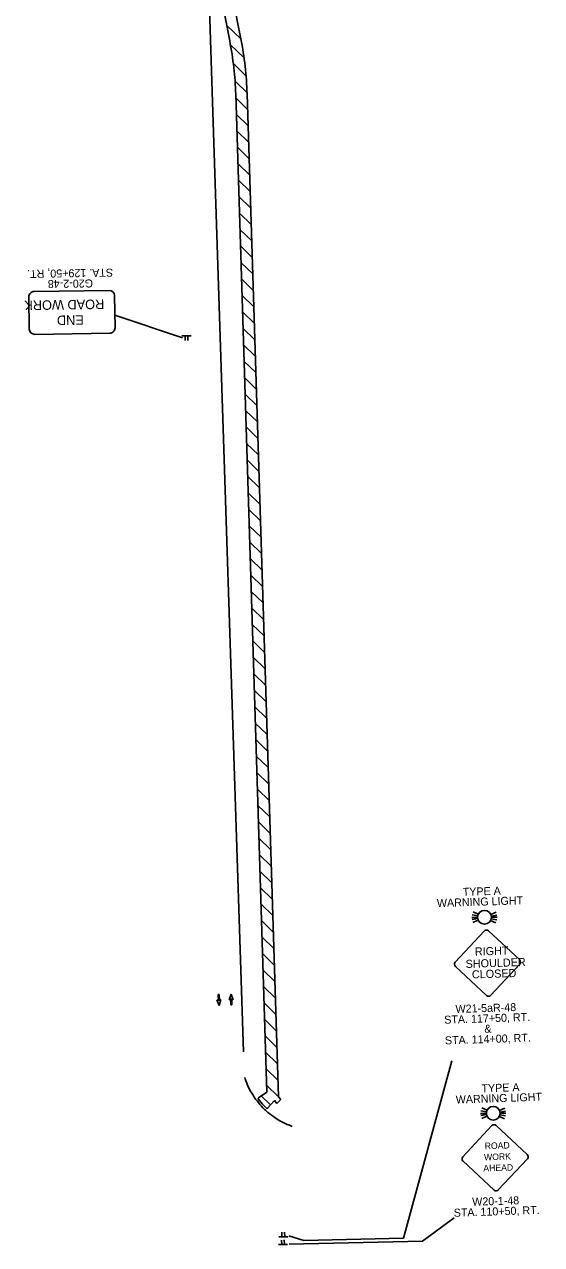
# Model space of a CAD drawing. Extents: x 126146 to 386643, y 319437 to 606724.
# Drawn here: x 152602 to 153055, y 326970 to 328037 of the extents above; entities that cross this region are included whole.
import ezdxf

# ---------------------------------------------------------------- set-up
doc = ezdxf.new("R2010")
doc.units = 0
for name, color, linetype in [('MT_P_Cells', 7, 'Continuous'), ('MT_P_Drums', 7, 'Continuous'), ('MT_X_Work_Area', 7, 'Continuous'), ('SN_P_Signs', 7, 'Continuous'), ('SN_P_Text', 7, 'Continuous')]:
    doc.layers.add(name, color=color, linetype=linetype)

msp = doc.modelspace()

# ---------------------------------------------------------------- linework, layer by layer
at = {"layer": 'MT_P_Cells'}
for p, q in [((152772.5, 327178.8), (152770.6, 327183.7)), ((152770.6, 327183.7), (152771.9, 327182.8)), ((152771.9, 327182.8), (152771.6, 327188.3)), ((152771.6, 327188.3), (152772.6, 327188.3)), ((152772.1, 327188.3), (152772.1, 327188.3)), ((152774, 327183.9), (152772.5, 327178.8)), ((152772.6, 327188.3), (152772.9, 327182.8)), ((152772.9, 327182.8), (152774, 327183.9)), ((152781.4, 327183.7), (152783, 327188.7)), ((152782.6, 327184.7), (152781.4, 327183.7)), ((152782.8, 327179.2), (152782.6, 327184.7)), ((152783, 327188.7), (152783, 327188.7)), ((152783, 327188.7), (152784.9, 327183.7)), ((152784.9, 327183.7), (152783.6, 327184.7)), ((152783.6, 327184.7), (152783.8, 327179.2)), ((152772.5, 327178.8), (152772.5, 327178.8)), ((152783.8, 327179.2), (152782.8, 327179.2)), ((152783.3, 327179.2), (152783.3, 327179.2))]:
    msp.add_line(p, q, dxfattribs=at)
at = {"layer": 'MT_P_Drums'}
for points in [[(152793.8, 327138.2), (152766.8, 327969.1), (152761.5, 328132.1)], [(152795, 327115.7), (152795.3, 327114.6), (152796, 327112.7), (152796.7, 327110.8), (152797.4, 327109), (152798.2, 327107.1), (152799.1, 327105.4), (152800.1, 327103.6), (152800.6, 327102.8), (152802.2, 327100.2), (152803.3, 327098.6), (152804.5, 327096.9), (152805.7, 327095.3), (152806.9, 327093.8), (152808.2, 327092.2), (152809.5, 327090.7), (152810.9, 327089.2), (152812.3, 327087.8), (152813, 327087.1), (152815.2, 327085.2), (152816.8, 327083.9), (152818.4, 327082.7), (152820, 327081.5), (152821.6, 327080.4), (152822.9, 327079.6), (152825, 327078.2), (152826.8, 327077.3), (152828.5, 327076.4), (152830.4, 327075.5), (152832.2, 327074.7), (152834, 327073.9), (152835.9, 327073.2), (152836.6, 327073)]]:
    msp.add_lwpolyline(points, dxfattribs=at)
at = {"layer": 'MT_X_Work_Area'}
for p, q in [((152781.8, 328022.2), (152764, 328113.3)), ((152773.8, 328115.2), (152791.6, 328024.1)), ((152791.7, 328023.9), (152779.1, 328036.1)), ((152794.4, 328007.3), (152782.4, 328018.9)), ((152796.6, 327991.2), (152785, 328002.5)), ((152797, 327976.8), (152786.5, 327987.1)), ((152814.3, 327103), (152787.1, 327975.6)), ((152797.5, 327962.4), (152787.2, 327972.5)), ((152797.1, 327975.9), (152824.4, 327098.7)), ((152797.9, 327948), (152787.6, 327958.1)), ((152798.4, 327933.6), (152788.1, 327943.7)), ((152798.8, 327919.2), (152788.5, 327929.3)), ((152799.3, 327904.9), (152789, 327914.9)), ((152799.7, 327890.5), (152789.4, 327900.5)), ((152800.2, 327876.1), (152789.9, 327886.1)), ((152800.6, 327861.7), (152790.3, 327871.7)), ((152801.1, 327847.3), (152790.8, 327857.3)), ((152801.5, 327832.9), (152791.2, 327842.9)), ((152802, 327818.5), (152791.6, 327828.5)), ((152802.4, 327804.1), (152792.1, 327814.2)), ((152802.9, 327789.7), (152792.5, 327799.8)), ((152803.3, 327775.3), (152793, 327785.4)), ((152803.8, 327760.9), (152793.4, 327771)), ((152804.2, 327746.6), (152793.9, 327756.6)), ((152804.7, 327732.2), (152794.3, 327742.2)), ((152805.1, 327717.8), (152794.8, 327727.8)), ((152805.6, 327703.4), (152795.2, 327713.4)), ((152806, 327689), (152795.7, 327699)), ((152806.5, 327674.6), (152796.1, 327684.6)), ((152806.9, 327660.2), (152796.6, 327670.2)), ((152807.4, 327645.8), (152797, 327655.9)), ((152807.8, 327631.4), (152797.5, 327641.5)), ((152808.3, 327617), (152797.9, 327627.1)), ((152808.7, 327602.6), (152798.4, 327612.7)), ((152809.2, 327588.2), (152798.8, 327598.3)), ((152809.6, 327573.9), (152799.3, 327583.9)), ((152810.1, 327559.5), (152799.7, 327569.5)), ((152810.5, 327545.1), (152800.2, 327555.1)), ((152811, 327530.7), (152800.6, 327540.7)), ((152811.4, 327516.3), (152801.1, 327526.3)), ((152811.9, 327501.9), (152801.5, 327511.9)), ((152812.3, 327487.5), (152802, 327497.6)), ((152812.8, 327473.1), (152802.4, 327483.2)), ((152813.2, 327458.7), (152802.9, 327468.8)), ((152813.7, 327444.3), (152803.3, 327454.4)), ((152814.1, 327429.9), (152803.8, 327440)), ((152814.5, 327415.6), (152804.2, 327425.6)), ((152815, 327401.2), (152804.7, 327411.2)), ((152815.4, 327386.8), (152805.1, 327396.8)), ((152815.9, 327372.4), (152805.6, 327382.4)), ((152816.3, 327358), (152806, 327368)), ((152816.8, 327343.6), (152806.5, 327353.6)), ((152817.2, 327329.2), (152806.9, 327339.3)), ((152817.7, 327314.8), (152807.4, 327324.9)), ((152818.1, 327300.4), (152807.8, 327310.5)), ((152818.6, 327286), (152808.3, 327296.1)), ((152819, 327271.6), (152808.7, 327281.7)), ((152819.5, 327257.3), (152809.2, 327267.3)), ((152819.9, 327242.9), (152809.6, 327252.9)), ((152820.4, 327228.5), (152810.1, 327238.5)), ((152820.8, 327214.1), (152810.5, 327224.1)), ((152821.3, 327199.7), (152811, 327209.7)), ((152821.7, 327185.3), (152811.4, 327195.3)), ((152822.2, 327170.9), (152811.9, 327180.9)), ((152822.6, 327156.5), (152812.3, 327166.6)), ((152823.1, 327142.1), (152812.8, 327152.2)), ((152823.5, 327127.7), (152813.2, 327137.8)), ((152824, 327113.3), (152813.7, 327123.4)), ((152824.4, 327098.9), (152814.1, 327109)), ((152806.5, 327097.5), (152806.9, 327097.8)), ((152806.8, 327097.1), (152806.5, 327097.5)), ((152808, 327095.5), (152806.8, 327097.1)), ((152806.9, 327097.8), (152814.3, 327103)), ((152809.3, 327094), (152808, 327095.5)), ((152817.5, 327091.7), (152809.4, 327099.6)), ((152820.9, 327095.6), (152814.9, 327088.8)), ((152823.1, 327093.1), (152820.9, 327095.6)), ((152826.6, 327096.5), (152823.1, 327093.1)), ((152824.4, 327098.7), (152826.6, 327096.5)), ((152810.5, 327092.5), (152809.3, 327094)), ((152811.9, 327091), (152810.5, 327092.5)), ((152813.3, 327089.5), (152811.9, 327091)), ((152813.7, 327089.1), (152813.3, 327089.5)), ((152814.5, 327088.4), (152813.7, 327089.1)), ((152814.9, 327088.8), (152814.5, 327088.4))]:
    msp.add_line(p, q, dxfattribs=at)
for radius in [300, 290]:
    msp.add_arc((152497.2, 327966.5), radius, 1.7884, 11.0708, dxfattribs=at)
at = {"layer": 'SN_P_Signs'}
for p, q in [((152740, 327764.2), (152748, 327764.4)), ((152742.8, 327764.3), (152742.8, 327760.3)), ((152744, 327764.3), (152744, 327764.3)), ((152745.2, 327764.3), (152745.2, 327760.3)), ((152998.7, 327255.7), (152993.7, 327255.6)), ((152998.8, 327254.7), (152993.9, 327253.8)), ((152998.8, 327257.1), (152994, 327258.1)), ((152999.3, 327258.5), (152994.9, 327260.7)), ((153014.8, 327260.2), (153010.2, 327258.2)), ((153015.6, 327257.8), (153010.7, 327256.9)), ((153015.8, 327256), (153010.8, 327255.9)), ((152999.2, 327253.4), (152994.6, 327251.4)), ((153014.6, 327250.9), (153010.1, 327253.1)), ((153015.5, 327253.5), (153010.6, 327254.5)), ((153006.3, 327084.3), (153001.3, 327084.2)), ((153006.5, 327085.7), (153001.6, 327086.7)), ((153007, 327087.1), (153002.5, 327089.3)), ((153022.5, 327088.8), (153017.9, 327086.8)), ((153023.2, 327086.4), (153018.3, 327085.5)), ((153023.4, 327084.6), (153018.4, 327084.5)), ((153006.4, 327083.3), (153001.5, 327082.4)), ((153006.9, 327082), (153002.3, 327080)), ((153022.2, 327079.5), (153017.8, 327081.7)), ((153023.2, 327082.1), (153018.3, 327083.1)), ((152827.5, 326976.4), (152827.4, 326980.4)), ((152829.9, 326976.4), (152829.8, 326980.4)), ((152832.5, 326969.7), (152824.5, 326969.6)), ((152832.7, 326976.5), (152824.7, 326976.3)), ((152827.3, 326969.6), (152827.2, 326973.6)), ((152828.5, 326969.7), (152828.5, 326969.7)), ((152828.7, 326976.4), (152828.7, 326976.4)), ((152829.7, 326969.7), (152829.6, 326973.7))]:
    msp.add_line(p, q, dxfattribs=at)
for points in [[(152676.3, 327804.1), (152610.7, 327803.1)], [(152681.5, 327771.4), (152681.1, 327799.5)], [(152606.1, 327798.3), (152606.5, 327770.2)], [(152611.3, 327765.6), (152676.9, 327766.6)], [(153004.5, 327243.8), (152979.1, 327216.6)], [(153035.5, 327218.5), (153008.3, 327243.9)], [(152979.3, 327212.9), (153006.4, 327187.5)], [(153010.2, 327187.6), (153035.6, 327214.8)], [(152985.8, 327046.4), (153011.2, 327073.6)], [(153014.9, 327073.7), (153042.1, 327048.3)], [(153013.1, 327017.3), (152985.9, 327042.7)], [(153042.2, 327044.6), (153016.8, 327017.4)]]:
    msp.add_lwpolyline(points, dxfattribs=at)
for centre in [(153004.7, 327255.8), (153012.4, 327084.4)]:
    msp.add_circle(centre, 6.02, dxfattribs=at)
for centre, radius, start, end in [((152610.8, 327798.4), 4.69, 90.8959, 180.8959), ((152676.4, 327799.4), 4.69, 0.8959, 90.8959), ((152611.2, 327770.3), 4.69, 180.8959, 270.8959), ((152676.8, 327771.3), 4.69, 270.8959, 0.8959), ((153006.5, 327242), 2.66, 46.9253, 136.9253), ((152981.1, 327214.8), 2.66, 136.9253, 226.9253), ((153033.6, 327216.6), 2.66, 316.9253, 46.9253), ((153008.3, 327189.4), 2.66, 226.9253, 316.9253), ((153013.1, 327071.8), 2.66, 46.9253, 136.9253), ((152987.7, 327044.6), 2.66, 136.9253, 226.9253), ((153040.3, 327046.4), 2.66, 316.9253, 46.9253), ((153014.9, 327019.2), 2.66, 226.9253, 316.9253)]:
    msp.add_arc(centre, radius, start, end, dxfattribs=at)
at = {"layer": 'SN_P_Text'}
for p, q in [((152740.4, 327762.6), (152681.3, 327782.5)), ((152933.9, 326975.3), (152976.1, 327130.3)), ((152950.4, 326972.7), (152978.1, 326993.1)), ((152833.5, 326977.4), (152846.8, 326973.1)), ((152833.9, 326970), (152950.4, 326972.7)), ((152846.8, 326973.1), (152933.9, 326975.3))]:
    msp.add_line(p, q, dxfattribs=at)

# ---------------------------------------------------------------- texts
at = {"layer": 'SN_P_Signs'}
for s, height, rotation, p in [('ROAD WORK', 8.33, 180.8959, (152672, 327796.2)), ('END', 8.33, 180.8959, (152654.1, 327782.4)), ('RIGHT', 7.08, 1.9253, (152996.4, 327222.3)), ('SHOULDER', 7.08, 1.9253, (152988.3, 327211.5)), ('CLOSED', 7.08, 1.9253, (152993.8, 327202.3)), ('ROAD', 5.66, 1.9253, (153005, 327053)), ('WORK', 5.66, 1.9253, (153004.4, 327043.2)), ('AHEAD', 5.66, 1.9253, (153003.8, 327033.5))]:
    msp.add_text(s, height=height, rotation=rotation, dxfattribs=at).set_placement(p)
at = {"layer": 'SN_P_Text'}
for s, rotation, p in [('STA. 129+50, RT.', 180.8959, (152679.7, 327823.1)), ('G20-2-48', 180.8959, (152662.2, 327813.7)), ('TYPE A', 1.9253, (152985.8, 327274.5)), ('WARNING LIGHT', 1.9253, (152963.2, 327264.7)), ('W21-5aR-48', 1.9253, (152979.5, 327172.1)), ('STA. 117+50, RT.', 1.9253, (152969.6, 327162.7)), ('&', 1.9253, (153004.7, 327154.8)), ('STA. 114+00, RT.', 1.9253, (152970.2, 327144.6)), ('TYPE A', 1.9253, (153002.2, 327102.7)), ('WARNING LIGHT', 1.9253, (152979.7, 327092.9)), ('W20-1-48', 1.9253, (152994.1, 327003.5)), ('STA. 110+50, RT.', 1.9253, (152977.9, 326993.9))]:
    msp.add_text(s, height=7, rotation=rotation, dxfattribs=at).set_placement(p)

doc.saveas('drawing.dxf')
